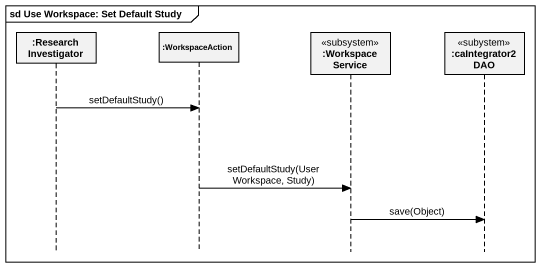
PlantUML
@startuml
mainframe sd Use Workspace: Set Default Study
hide footbox
participant ":Research Investigator" as Research_Investigator
participant ":WorkspaceAction" as WorkspaceAction
participant ":Workspace Service" as Workspace_Service <<subsystem>>
participant ":caIntegrator2 DAO" as caIntegrator2_DAO <<subystem>>

Research_Investigator -> WorkspaceAction : setDefaultStudy()
WorkspaceAction -> Workspace_Service : setDefaultStudy(UserWorkspace, Study)
Workspace_Service -> caIntegrator2_DAO : save(Object)
@enduml
